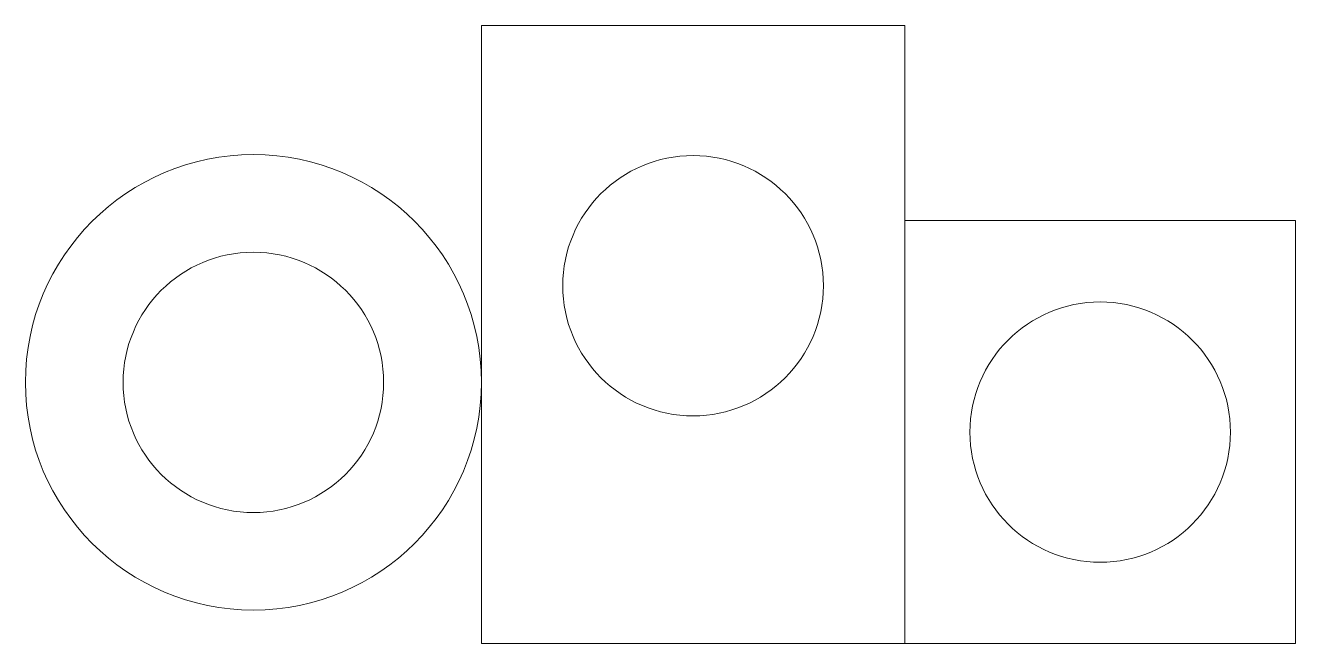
# Model space of a CAD drawing. Header units: centimetres. Extents: x -54 to 24, y 0 to 38.
import ezdxf

# ---------------------------------------------------------------- set-up
doc = ezdxf.new("R2010")
doc.units = ezdxf.units.CM
doc.layers.add('Corte', color=3, linetype='CONTINUOUS', lineweight=5)
doc.layers.add('Gravação', color=5, linetype='CONTINUOUS', lineweight=5)

msp = doc.modelspace()

# ---------------------------------------------------------------- linework, layer by layer
at = {"layer": 'Corte'}
for p, q in [((0, 38), (-26, 38)), ((-26, 38), (-26, 0)), ((24, 26), (0, 26)), ((24, 0), (24, 26)), ((-26, 0), (0, 0)), ((0, 0), (24, 0))]:
    msp.add_line(p, q, dxfattribs=at)
at = {"layer": 'Corte', "linetype": 'CONTINUOUS', "lineweight": 5}
msp.add_line((0, 38), (0, 0), dxfattribs=at)
at = {"layer": 'Corte'}
msp.add_circle((-40, 16.059), 14, dxfattribs=at)
at = {"layer": 'Gravação'}
for centre in [(-13, 22), (-40, 16.059), (12, 13)]:
    msp.add_circle(centre, 8, dxfattribs=at)

doc.saveas('drawing.dxf')
